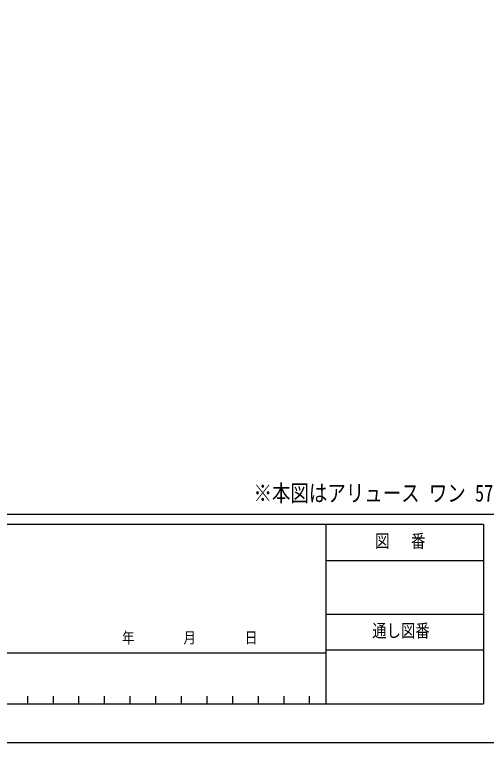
# Model space of a CAD drawing. Units: millimetres, scale not verified. Extents: x -10512 to 10512, y -7425 to 7425.
# Drawn here: x 6525 to 8826, y -7425 to -3875 of the extents above; entities that cross this region are included whole.
import ezdxf
from ezdxf.enums import TextEntityAlignment as Align

# ---------------------------------------------------------------- set-up
doc = ezdxf.new("R2010")
doc.units = ezdxf.units.MM
doc.header["$LTSCALE"] = 25
doc.layers.add('0-2_USER1', color=3, linetype='Continuous')
doc.layers.add('0-7_YKK_ZWAK', color=7, linetype='Continuous')
doc.styles.add('ＭＳ ゴシック', font='')
doc.styles.get('ＭＳ ゴシック').set_extended_font_data('MS Gothic')

msp = doc.modelspace()

# ---------------------------------------------------------------- linework, layer by layer
at = {"layer": '0-7_YKK_ZWAK'}
for p, q in [((9737.55, -6312.5), (-9762.45, -6312.5)), ((8043.8, -6362.5), (5462.55, -6362.5)), ((8043.8, -6362.5), (8043.8, -7237.5)), ((8812.55, -6362.5), (8043.8, -6362.5)), ((8812.55, -6362.5), (8812.55, -7237.5)), ((8043.8, -6537.5), (8812.55, -6537.5)), ((8043.8, -6800), (8812.55, -6800)), ((5462.55, -6987.5), (8043.8, -6987.5)), ((8812.55, -6975), (8043.8, -6975)), ((6587.55, -7200), (6587.55, -7237.5)), ((6712.55, -7200), (6712.55, -7237.5)), ((6837.55, -7200), (6837.55, -7237.5)), ((6962.55, -7200), (6962.55, -7237.5)), ((7087.55, -7200), (7087.55, -7237.5)), ((7212.55, -7200), (7212.55, -7237.5)), ((7337.55, -7200), (7337.55, -7237.5)), ((7462.55, -7200), (7462.55, -7237.5)), ((7587.55, -7200), (7587.55, -7237.5)), ((7712.55, -7200), (7712.55, -7237.5)), ((7837.55, -7200), (7837.55, -7237.5)), ((7962.55, -7200), (7962.55, -7237.5)), ((5462.55, -7237.5), (8043.8, -7237.5)), ((8043.8, -7237.5), (8812.55, -7237.5))]:
    msp.add_line(p, q, dxfattribs=at)
msp.add_lwpolyline([(-10512.5, -7425), (10512.5, -7425), (10512.5, 7425), (-10512.5, 7425)], close=True, dxfattribs=at)

# ---------------------------------------------------------------- texts
at = {"layer": '0-2_USER1', "style": 'ＭＳ ゴシック', "width": 0.8}
msp.add_text('※本図はアリュース ワン 57-30を示す', height=82.48, dxfattribs=at).set_placement((7690.46, -6275), align=Align.BOTTOM_LEFT)
at = {"layer": '0-7_YKK_ZWAK', "style": 'ＭＳ ゴシック', "width": 0.8}
for s, height, p in [('図\u3000 番', 64.15, (8283.51, -6493.75)), ('通し図番', 64.15, (8269.51, -6931.25)), ('年        月        日', 54.99, (7049.77, -6958.04))]:
    msp.add_text(s, height=height, dxfattribs=at).set_placement(p, align=Align.BOTTOM_LEFT)

doc.saveas('drawing.dxf')
